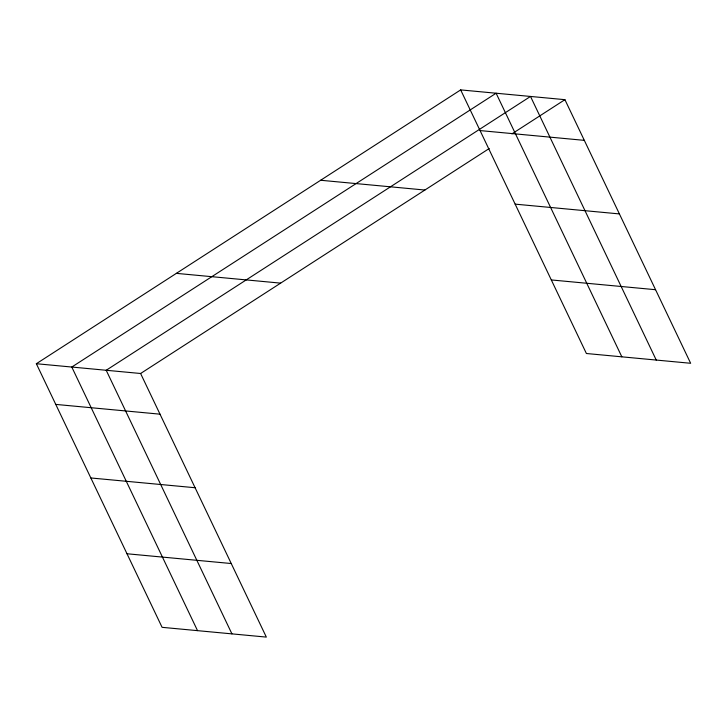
<?xml version="1.0" encoding="UTF-8"?>
<svg xmlns="http://www.w3.org/2000/svg" width="727" height="727" viewBox="0 0 727 727"><rect width="100%" height="100%" fill="white"/><g stroke="black" fill="none" stroke-linecap="round" stroke-linejoin="round"><path stroke-width="1.09" d="M36.35 363.718L140.602 373.496L266.336 637.097L162.085 627.328L36.35 363.718L460.664 89.903L564.915 99.672L690.65 363.282L586.398 353.504L460.664 89.903M140.602 373.496L489.226 148.517M511.935 133.868L564.915 99.672M480.065 130.578L584.317 140.356M320.643 180.26L424.895 190.038M515.152 204.142L619.404 213.92M551.311 279.94L655.563 289.709M176.37 273.361L280.622 283.13M55.752 404.403L160.004 414.172M90.839 477.966L195.09 487.735M126.998 553.765L231.25 563.534M656.245 360.056L530.51 96.446L106.197 370.27L231.931 633.871M621.839 356.83L496.114 93.22L71.791 367.044L197.526 630.645"/></g></svg>
